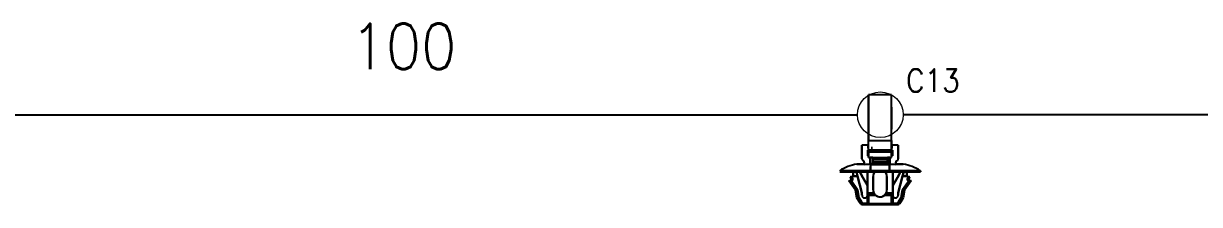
# Model space of a CAD drawing. Header units: inches. Extents: x 47316 to 59086, y 3141 to 11743.
# Drawn here: x 51569.7 to 51698.5, y 4851.2 to 4871 of the extents above; entities that cross this region are included whole.
import ezdxf

# ---------------------------------------------------------------- set-up
doc = ezdxf.new("R2010")
doc.units = ezdxf.units.IN
doc.header["$MEASUREMENT"] = 0
doc.layers.add('_BLACK_HOLE', color=7, linetype='Continuous')
doc.styles.get("Standard").update_dxf_attribs({"font": ''})
doc.styles.get('Standard').set_extended_font_data('SimSun')
doc.linetypes.add('_VH_OTCON', pattern='A,0.0001,[7,VeSys.shx,S=0.1,R=0,X=0,Y=0],-0.4,[7,VeSys.shx,S=0.1,R=0,X=0,Y=0],-0.4,["X",Standard,S=1,R=0,X=-0.5,Y=-0.5],-0.0001,[7,VeSys.shx,S=0.1,R=0,X=0,Y=0],-0.4', length=1.2002)
doc.linetypes.add('_VH_UNTAPED', pattern='A,0.0001,[17,VeSys.shx,S=0.1,R=0,X=0,Y=0],-0.4', length=0.4001)

msp = doc.modelspace()

# ---------------------------------------------------------------- linework, layer by layer
at = {"layer": '_BLACK_HOLE', "ltscale": 0.378897}
msp.add_line((51662.23, 4863.22), (51662.23, 4858.22), dxfattribs=at)
at = {"layer": '_BLACK_HOLE', "ltscale": 0.15}
for p, q in [((51664.75, 4863.22), (51662.23, 4863.22)), ((51662.23, 4858.22), (51664.75, 4858.22)), ((51662.23, 4858.22), (51664.75, 4858.22)), ((51664.75, 4856.96), (51662.23, 4856.96)), ((51662.23, 4856.96), (51664.75, 4856.96)), ((51662.23, 4856.33), (51664.75, 4856.33)), ((51662.23, 4856.33), (51664.75, 4856.33)), ((51664.75, 4851.26), (51662.23, 4851.26)), ((51662.23, 4851.26), (51664.75, 4851.26))]:
    msp.add_line(p, q, dxfattribs=at)
at = {"layer": '_BLACK_HOLE', "ltscale": 0.215019}
msp.add_line((51662.23, 4859.78), (51662.23, 4863.22), dxfattribs=at)
at = {"layer": '_BLACK_HOLE', "ltscale": 0.315749}
msp.add_line((51662.23, 4863.22), (51662.23, 4858.65), dxfattribs=at)
at = {"layer": '_BLACK_HOLE', "ltscale": 0.378905}
msp.add_line((51662.23, 4858.22), (51662.23, 4863.22), dxfattribs=at)
at = {"layer": '_BLACK_HOLE', "ltscale": 0.315758}
msp.add_line((51662.23, 4863.22), (51662.23, 4858.65), dxfattribs=at)
at = {"layer": '_BLACK_HOLE', "ltscale": 0.179182}
msp.add_line((51662.23, 4859.95), (51662.23, 4862.97), dxfattribs=at)
at = {"layer": '_BLACK_HOLE', "ltscale": 0.378893}
msp.add_line((51664.75, 4858.22), (51664.75, 4863.22), dxfattribs=at)
at = {"layer": '_BLACK_HOLE', "ltscale": 0.0272}
msp.add_line((51664.75, 4863.11), (51664.75, 4863.22), dxfattribs=at)
at = {"layer": '_BLACK_HOLE', "ltscale": 0.37888}
msp.add_line((51664.75, 4858.22), (51664.75, 4863.22), dxfattribs=at)
at = {"layer": '_BLACK_HOLE', "ltscale": 0.027199}
msp.add_line((51664.75, 4863.22), (51664.75, 4863.11), dxfattribs=at)
at = {"layer": '_BLACK_HOLE', "ltscale": 0.142593}
msp.add_line((51664.75, 4859.46), (51664.75, 4861.86), dxfattribs=at)
at = {"layer": '_BLACK_HOLE', "ltscale": 0.142589}
msp.add_line((51664.75, 4861.86), (51664.75, 4859.46), dxfattribs=at)
at = {"layer": '_BLACK_HOLE', "linetype": '_VH_OTCON', "lineweight": -3, "ltscale": 5}
msp.add_line((51560.3, 4861.03), (51661.02, 4861.03), dxfattribs=at)
at = {"layer": '_BLACK_HOLE', "linetype": '_VH_UNTAPED', "lineweight": -3, "ltscale": 5}
msp.add_line((51788.37, 4861.03), (51666.02, 4861.03), dxfattribs=at)
at = {"layer": '_BLACK_HOLE', "ltscale": 0.026669}
for p, q in [((51662.23, 4859.95), (51662.23, 4859.51)), ((51662.23, 4859.51), (51662.23, 4859.95)), ((51662.23, 4859.78), (51662.23, 4859.33))]:
    msp.add_line(p, q, dxfattribs=at)
at = {"layer": '_BLACK_HOLE', "ltscale": 0.108633}
msp.add_line((51662.23, 4857.68), (51662.23, 4859.51), dxfattribs=at)
at = {"layer": '_BLACK_HOLE', "ltscale": 0.076392}
msp.add_line((51662.23, 4858.22), (51662.23, 4859.51), dxfattribs=at)
at = {"layer": '_BLACK_HOLE', "ltscale": 0.098454}
msp.add_line((51662.23, 4857.68), (51662.23, 4859.33), dxfattribs=at)
at = {"layer": '_BLACK_HOLE', "ltscale": 0.025}
for p, q in [((51661.51, 4857.25), (51661.51, 4857.68)), ((51663.07, 4857.13), (51662.65, 4857.13)), ((51663.07, 4857.13), (51662.65, 4857.13)), ((51663.07, 4857.13), (51662.65, 4857.13)), ((51664.33, 4857.13), (51663.91, 4857.13)), ((51664.33, 4857.13), (51663.91, 4857.13))]:
    msp.add_line(p, q, dxfattribs=at)
at = {"layer": '_BLACK_HOLE', "ltscale": 0.039999}
for p, q in [((51662.18, 4857.68), (51661.51, 4857.68)), ((51662.18, 4857.68), (51661.51, 4857.68)), ((51665.47, 4857.68), (51664.79, 4857.68)), ((51665.47, 4857.68), (51664.79, 4857.68))]:
    msp.add_line(p, q, dxfattribs=at)
at = {"layer": '_BLACK_HOLE', "ltscale": 0.022501}
for p, q in [((51661.51, 4857.68), (51661.51, 4857.3)), ((51661.51, 4857.68), (51661.51, 4857.3)), ((51665.47, 4857.68), (51665.47, 4857.3)), ((51665.47, 4857.3), (51665.47, 4857.68))]:
    msp.add_line(p, q, dxfattribs=at)
at = {"layer": '_BLACK_HOLE', "ltscale": 0.0175}
for p, q in [((51662.18, 4857.68), (51662.18, 4857.38)), ((51662.18, 4857.68), (51662.18, 4857.38)), ((51662.18, 4857.38), (51662.18, 4857.68)), ((51664.79, 4857.68), (51664.79, 4857.38)), ((51664.79, 4857.38), (51664.79, 4857.68))]:
    msp.add_line(p, q, dxfattribs=at)
at = {"layer": '_BLACK_HOLE', "ltscale": 0.002499}
for p, q in [((51662.23, 4857.68), (51662.18, 4857.68)), ((51664.79, 4857.68), (51664.75, 4857.68)), ((51662.14, 4857.13), (51662.18, 4857.13)), ((51662.14, 4857.13), (51662.18, 4857.13)), ((51662.18, 4857.38), (51662.23, 4857.38)), ((51662.23, 4857.38), (51662.18, 4857.38)), ((51662.18, 4856.58), (51662.23, 4856.58)), ((51662.23, 4856.58), (51662.18, 4856.58)), ((51662.18, 4856.58), (51662.23, 4856.58)), ((51664.75, 4857.38), (51664.79, 4857.38)), ((51664.79, 4857.38), (51664.75, 4857.38)), ((51664.75, 4856.58), (51664.79, 4856.58)), ((51664.79, 4856.58), (51664.75, 4856.58)), ((51664.75, 4856.58), (51664.79, 4856.58)), ((51664.84, 4857.13), (51664.79, 4857.13)), ((51664.79, 4857.13), (51664.84, 4857.13)), ((51664.79, 4857.13), (51664.84, 4857.13))]:
    msp.add_line(p, q, dxfattribs=at)
at = {"layer": '_BLACK_HOLE', "ltscale": 2.6e-05}
for p, q in [((51662.18, 4857.68), (51662.18, 4857.68)), ((51664.79, 4857.68), (51664.79, 4857.68))]:
    msp.add_line(p, q, dxfattribs=at)
at = {"layer": '_BLACK_HOLE', "ltscale": 0.057913}
msp.add_line((51662.23, 4857.68), (51662.23, 4858.65), dxfattribs=at)
at = {"layer": '_BLACK_HOLE', "ltscale": 0.0644}
for p, q in [((51662.23, 4857.13), (51662.23, 4858.22)), ((51662.23, 4857.13), (51662.23, 4858.22)), ((51664.75, 4858.22), (51664.75, 4857.13)), ((51664.75, 4857.13), (51664.75, 4858.22))]:
    msp.add_line(p, q, dxfattribs=at)
at = {"layer": '_BLACK_HOLE', "ltscale": 0.064999}
for p, q in [((51661.51, 4857.3), (51661.51, 4856.2)), ((51661.51, 4857.3), (51661.51, 4856.2)), ((51665.47, 4857.3), (51665.47, 4856.2)), ((51665.47, 4856.2), (51665.47, 4857.3))]:
    msp.add_line(p, q, dxfattribs=at)
at = {"layer": '_BLACK_HOLE', "ltscale": 0.0625}
msp.add_line((51661.51, 4856.2), (51661.51, 4857.25), dxfattribs=at)
at = {"layer": '_BLACK_HOLE', "ltscale": 0.000629}
msp.add_line((51662.15, 4857.13), (51662.14, 4857.13), dxfattribs=at)
at = {"layer": '_BLACK_HOLE', "ltscale": 0.035001}
for p, q in [((51662.14, 4857.13), (51662.14, 4856.54)), ((51662.14, 4856.54), (51662.14, 4857.13)), ((51664.84, 4856.54), (51664.84, 4857.13)), ((51664.84, 4856.54), (51664.84, 4857.13)), ((51664.84, 4857.13), (51664.84, 4856.54)), ((51662.44, 4854.77), (51662.44, 4855.36)), ((51662.44, 4854.77), (51662.44, 4855.36))]:
    msp.add_line(p, q, dxfattribs=at)
at = {"layer": '_BLACK_HOLE', "ltscale": 0.004999}
for p, q in [((51662.14, 4856.54), (51662.23, 4856.54)), ((51662.23, 4856.54), (51662.14, 4856.54)), ((51664.75, 4856.54), (51664.84, 4856.54)), ((51664.84, 4856.54), (51664.75, 4856.54))]:
    msp.add_line(p, q, dxfattribs=at)
at = {"layer": '_BLACK_HOLE', "ltscale": 0.154999}
for p, q in [((51662.18, 4857.13), (51664.79, 4857.13)), ((51664.79, 4857.13), (51662.18, 4857.13))]:
    msp.add_line(p, q, dxfattribs=at)
at = {"layer": '_BLACK_HOLE', "ltscale": 0.032501}
for p, q in [((51662.18, 4857.13), (51662.18, 4856.58)), ((51662.18, 4857.13), (51662.18, 4856.58)), ((51664.79, 4857.13), (51664.79, 4856.58)), ((51664.79, 4856.58), (51664.79, 4857.13))]:
    msp.add_line(p, q, dxfattribs=at)
at = {"layer": '_BLACK_HOLE', "ltscale": 0.021939}
msp.add_line((51662.18, 4857.13), (51662.18, 4856.76), dxfattribs=at)
at = {"layer": '_BLACK_HOLE', "ltscale": 0.010562}
msp.add_line((51662.18, 4856.58), (51662.18, 4856.76), dxfattribs=at)
at = {"layer": '_BLACK_HOLE', "ltscale": 0.0375}
for p, q in [((51662.23, 4856.96), (51662.23, 4856.33)), ((51662.23, 4856.33), (51662.23, 4856.96)), ((51664.75, 4856.33), (51664.75, 4856.96)), ((51664.75, 4856.33), (51664.75, 4856.96))]:
    msp.add_line(p, q, dxfattribs=at)
at = {"layer": '_BLACK_HOLE', "ltscale": 0.002502}
msp.add_line((51662.23, 4856.54), (51662.23, 4856.58), dxfattribs=at)
at = {"layer": '_BLACK_HOLE', "ltscale": 0.040002}
for p, q in [((51662.4, 4856.33), (51662.4, 4855.65)), ((51662.4, 4855.65), (51662.4, 4856.33)), ((51664.58, 4855.65), (51664.58, 4856.33)), ((51664.58, 4855.65), (51664.58, 4856.33)), ((51664.58, 4856.33), (51664.58, 4855.65))]:
    msp.add_line(p, q, dxfattribs=at)
at = {"layer": '_BLACK_HOLE', "ltscale": 0.017502}
for p, q in [((51662.69, 4856.33), (51662.4, 4856.33)), ((51664.58, 4856.33), (51664.29, 4856.33))]:
    msp.add_line(p, q, dxfattribs=at)
at = {"layer": '_BLACK_HOLE', "ltscale": 0.0075}
for p, q in [((51662.65, 4857.42), (51662.52, 4857.42)), ((51662.52, 4857.42), (51662.65, 4857.42)), ((51662.65, 4857.13), (51662.65, 4857.25)), ((51662.65, 4857.25), (51662.65, 4857.13)), ((51663.07, 4857.25), (51663.07, 4857.13)), ((51663.07, 4857.13), (51663.07, 4857.25)), ((51663.91, 4857.13), (51663.91, 4857.25)), ((51663.91, 4857.25), (51663.91, 4857.13)), ((51664.33, 4857.25), (51664.33, 4857.13)), ((51664.33, 4857.13), (51664.33, 4857.25)), ((51662.44, 4854.9), (51662.44, 4854.77)), ((51662.44, 4854.77), (51662.44, 4854.9)), ((51664.54, 4854.77), (51664.54, 4854.9)), ((51664.54, 4854.9), (51664.54, 4854.77)), ((51667.91, 4854.9), (51667.91, 4854.77)), ((51667.91, 4854.77), (51667.91, 4854.9)), ((51661.75, 4851.32), (51661.75, 4851.19)), ((51661.75, 4851.32), (51661.75, 4851.19)), ((51662.1, 4851.19), (51662.1, 4851.32)), ((51665.23, 4851.19), (51665.23, 4851.32)), ((51665.23, 4851.19), (51665.23, 4851.32))]:
    msp.add_line(p, q, dxfattribs=at)
at = {"layer": '_BLACK_HOLE', "ltscale": 0.00087}
for p, q in [((51662.69, 4856.31), (51662.69, 4856.33)), ((51662.69, 4856.33), (51662.69, 4856.31)), ((51664.29, 4856.31), (51664.29, 4856.33)), ((51664.29, 4856.33), (51664.29, 4856.31))]:
    msp.add_line(p, q, dxfattribs=at)
at = {"layer": '_BLACK_HOLE', "ltscale": 0.023952}
msp.add_line((51662.69, 4855.93), (51662.69, 4856.33), dxfattribs=at)
at = {"layer": '_BLACK_HOLE', "ltscale": 0.000322}
msp.add_line((51663.07, 4857.13), (51663.07, 4857.13), dxfattribs=at)
at = {"layer": '_BLACK_HOLE', "ltscale": 0.023056}
msp.add_line((51664.3, 4857.13), (51663.91, 4857.13), dxfattribs=at)
at = {"layer": '_BLACK_HOLE', "ltscale": 0.000368}
msp.add_line((51664.33, 4857.13), (51664.33, 4857.13), dxfattribs=at)
at = {"layer": '_BLACK_HOLE', "ltscale": 0.047501}
for p, q in [((51660.96, 4855.61), (51661.76, 4855.61)), ((51661.76, 4855.61), (51660.96, 4855.61)), ((51665.22, 4855.61), (51666.02, 4855.61)), ((51666.02, 4855.61), (51665.22, 4855.61))]:
    msp.add_line(p, q, dxfattribs=at)
at = {"layer": '_BLACK_HOLE', "ltscale": 0.013786}
msp.add_line((51661.76, 4855.61), (51661.76, 4855.84), dxfattribs=at)
at = {"layer": '_BLACK_HOLE', "ltscale": 0.017471}
for p, q in [((51661.76, 4855.55), (51661.76, 4855.84)), ((51665.22, 4855.55), (51665.22, 4855.84))]:
    msp.add_line(p, q, dxfattribs=at)
at = {"layer": '_BLACK_HOLE', "ltscale": 0.017476}
for p, q in [((51661.76, 4855.84), (51661.76, 4855.55)), ((51665.22, 4855.84), (51665.22, 4855.55))]:
    msp.add_line(p, q, dxfattribs=at)
at = {"layer": '_BLACK_HOLE', "ltscale": 0.00369}
for p, q in [((51661.76, 4855.55), (51661.76, 4855.61)), ((51665.22, 4855.61), (51665.22, 4855.55))]:
    msp.add_line(p, q, dxfattribs=at)
at = {"layer": '_BLACK_HOLE', "ltscale": 0.129999}
for p, q in [((51662.4, 4855.65), (51664.58, 4855.65)), ((51664.58, 4855.65), (51662.4, 4855.65))]:
    msp.add_line(p, q, dxfattribs=at)
at = {"layer": '_BLACK_HOLE', "ltscale": 0.040567}
for p, q in [((51662.44, 4855.58), (51662.44, 4854.9)), ((51664.54, 4855.58), (51664.54, 4854.9))]:
    msp.add_line(p, q, dxfattribs=at)
at = {"layer": '_BLACK_HOLE', "ltscale": 0.125}
for p, q in [((51664.54, 4855.58), (51662.44, 4855.58)), ((51662.44, 4855.58), (51664.54, 4855.58)), ((51664.54, 4854.9), (51662.44, 4854.9)), ((51662.44, 4854.9), (51664.54, 4854.9)), ((51664.54, 4854.77), (51662.44, 4854.77)), ((51662.44, 4854.77), (51664.54, 4854.77))]:
    msp.add_line(p, q, dxfattribs=at)
at = {"layer": '_BLACK_HOLE', "ltscale": 0.040569}
for p, q in [((51662.44, 4855.58), (51662.44, 4854.9)), ((51664.54, 4854.9), (51664.54, 4855.58))]:
    msp.add_line(p, q, dxfattribs=at)
at = {"layer": '_BLACK_HOLE', "ltscale": 0.007443}
for p, q in [((51662.69, 4856.19), (51662.69, 4856.31)), ((51662.69, 4856.31), (51662.69, 4856.19)), ((51664.29, 4856.19), (51664.29, 4856.31)), ((51664.29, 4856.31), (51664.29, 4856.19))]:
    msp.add_line(p, q, dxfattribs=at)
at = {"layer": '_BLACK_HOLE', "ltscale": 0.095001}
for p, q in [((51662.69, 4856.31), (51664.29, 4856.31)), ((51664.29, 4856.31), (51662.69, 4856.31)), ((51662.69, 4856.19), (51664.29, 4856.19)), ((51664.29, 4856.19), (51662.69, 4856.19)), ((51664.29, 4855.89), (51662.69, 4855.89)), ((51662.69, 4855.89), (51664.29, 4855.89)), ((51664.29, 4855.68), (51662.69, 4855.68))]:
    msp.add_line(p, q, dxfattribs=at)
at = {"layer": '_BLACK_HOLE', "ltscale": 0.017839}
for p, q in [((51662.69, 4855.89), (51662.69, 4856.19)), ((51662.69, 4856.19), (51662.69, 4855.89)), ((51664.29, 4855.89), (51664.29, 4856.19)), ((51664.29, 4856.19), (51664.29, 4855.89))]:
    msp.add_line(p, q, dxfattribs=at)
at = {"layer": '_BLACK_HOLE', "ltscale": 0.014789}
msp.add_line((51662.69, 4855.9), (51662.69, 4855.65), dxfattribs=at)
at = {"layer": '_BLACK_HOLE', "ltscale": 0.013841}
for p, q in [((51662.69, 4855.66), (51662.69, 4855.89)), ((51664.29, 4855.89), (51664.29, 4855.66))]:
    msp.add_line(p, q, dxfattribs=at)
at = {"layer": '_BLACK_HOLE', "ltscale": 0.012407}
for p, q in [((51662.69, 4855.68), (51662.69, 4855.89)), ((51664.29, 4855.68), (51664.29, 4855.89))]:
    msp.add_line(p, q, dxfattribs=at)
at = {"layer": '_BLACK_HOLE', "ltscale": 0.001447}
msp.add_line((51664.29, 4855.68), (51664.29, 4855.65), dxfattribs=at)
at = {"layer": '_BLACK_HOLE', "ltscale": 0.02751}
msp.add_line((51664.54, 4854.9), (51664.54, 4855.36), dxfattribs=at)
msp.add_line((51664.54, 4854.9), (51664.54, 4855.36), dxfattribs=at)
at = {"layer": '_BLACK_HOLE', "ltscale": 0.2}
for p, q in [((51662.44, 4854.9), (51659.07, 4854.9)), ((51662.44, 4854.9), (51659.07, 4854.9)), ((51662.44, 4854.77), (51659.07, 4854.77)), ((51659.07, 4854.77), (51662.44, 4854.77)), ((51667.91, 4854.9), (51664.54, 4854.9)), ((51664.54, 4854.9), (51667.91, 4854.9)), ((51664.54, 4854.77), (51667.91, 4854.77)), ((51664.54, 4854.77), (51667.91, 4854.77))]:
    msp.add_line(p, q, dxfattribs=at)
at = {"layer": '_BLACK_HOLE', "ltscale": 0.087396}
for p, q in [((51659.07, 4854.77), (51660.54, 4854.77)), ((51667.91, 4854.77), (51666.44, 4854.77)), ((51667.91, 4854.77), (51666.44, 4854.77))]:
    msp.add_line(p, q, dxfattribs=at)
at = {"layer": '_BLACK_HOLE', "ltscale": 0.0875}
for p, q in [((51660.54, 4854.77), (51659.07, 4854.77)), ((51662.73, 4852.79), (51662.73, 4854.27)), ((51662.73, 4854.27), (51662.73, 4852.79)), ((51664.25, 4854.27), (51664.25, 4852.79)), ((51664.25, 4852.79), (51664.25, 4854.27)), ((51664.25, 4852.79), (51664.25, 4854.27))]:
    msp.add_line(p, q, dxfattribs=at)
at = {"layer": '_BLACK_HOLE', "ltscale": 0.019}
msp.add_line((51660.08, 4853.78), (51660.37, 4853.91), dxfattribs=at)
at = {"layer": '_BLACK_HOLE', "ltscale": 0.000903}
msp.add_line((51660.08, 4853.78), (51660.1, 4853.78), dxfattribs=at)
at = {"layer": '_BLACK_HOLE', "ltscale": 4.3e-05}
msp.add_line((51660.08, 4853.78), (51660.08, 4853.78), dxfattribs=at)
at = {"layer": '_BLACK_HOLE', "ltscale": 0.075271}
for p, q in [((51660.82, 4852.75), (51660.08, 4853.78)), ((51660.18, 4853.78), (51660.92, 4852.75)), ((51660.92, 4852.75), (51660.18, 4853.78)), ((51666.06, 4852.75), (51666.8, 4853.78)), ((51666.9, 4853.78), (51666.16, 4852.75))]:
    msp.add_line(p, q, dxfattribs=at)
at = {"layer": '_BLACK_HOLE', "ltscale": 4.9e-05}
msp.add_line((51660.08, 4853.78), (51660.08, 4853.78), dxfattribs=at)
at = {"layer": '_BLACK_HOLE', "ltscale": 0.000916}
msp.add_line((51660.08, 4853.78), (51660.1, 4853.78), dxfattribs=at)
at = {"layer": '_BLACK_HOLE', "ltscale": 0.005222}
msp.add_line((51660.1, 4853.78), (51660.18, 4853.78), dxfattribs=at)
at = {"layer": '_BLACK_HOLE', "ltscale": 0.005249}
msp.add_line((51660.1, 4853.78), (51660.18, 4853.78), dxfattribs=at)
at = {"layer": '_BLACK_HOLE', "ltscale": 0.018183}
msp.add_line((51660.25, 4854.22), (51660.54, 4854.31), dxfattribs=at)
at = {"layer": '_BLACK_HOLE', "ltscale": 0.008429}
for p, q in [((51660.39, 4854.22), (51660.25, 4854.22)), ((51666.46, 4853.91), (51666.61, 4853.91))]:
    msp.add_line(p, q, dxfattribs=at)
at = {"layer": '_BLACK_HOLE', "ltscale": 0.020195}
for p, q in [((51660.37, 4853.91), (51660.25, 4854.22)), ((51660.39, 4854.22), (51660.52, 4853.91)), ((51660.52, 4853.91), (51660.39, 4854.22)), ((51666.59, 4854.22), (51666.46, 4853.91)), ((51666.46, 4853.91), (51666.59, 4854.22)), ((51666.73, 4854.22), (51666.61, 4853.91))]:
    msp.add_line(p, q, dxfattribs=at)
at = {"layer": '_BLACK_HOLE', "ltscale": 0.008438}
msp.add_line((51660.25, 4854.22), (51660.39, 4854.22), dxfattribs=at)
at = {"layer": '_BLACK_HOLE', "ltscale": 0.002185}
msp.add_line((51660.32, 4854.22), (51660.28, 4854.22), dxfattribs=at)
at = {"layer": '_BLACK_HOLE', "ltscale": 0.013619}
for p, q in [((51660.52, 4853.91), (51660.31, 4853.82)), ((51660.31, 4853.82), (51660.52, 4853.91)), ((51666.46, 4853.91), (51666.67, 4853.82)), ((51666.67, 4853.82), (51666.46, 4853.91))]:
    msp.add_line(p, q, dxfattribs=at)
at = {"layer": '_BLACK_HOLE', "ltscale": 0.074459}
for p, q in [((51660.31, 4853.82), (51661.03, 4852.8)), ((51661.03, 4852.8), (51660.31, 4853.82)), ((51666.67, 4853.82), (51665.95, 4852.8)), ((51665.95, 4852.8), (51666.67, 4853.82))]:
    msp.add_line(p, q, dxfattribs=at)
at = {"layer": '_BLACK_HOLE', "ltscale": 0.0009}
msp.add_line((51660.39, 4853.91), (51660.37, 4853.91), dxfattribs=at)
at = {"layer": '_BLACK_HOLE', "ltscale": 0.000912}
for p, q in [((51660.37, 4853.91), (51660.39, 4853.91)), ((51666.72, 4854.22), (51666.73, 4854.22))]:
    msp.add_line(p, q, dxfattribs=at)
at = {"layer": '_BLACK_HOLE', "ltscale": 0.002856}
msp.add_line((51660.38, 4853.91), (51660.43, 4853.91), dxfattribs=at)
at = {"layer": '_BLACK_HOLE', "ltscale": 0.002869}
msp.add_line((51660.43, 4853.91), (51660.38, 4853.91), dxfattribs=at)
at = {"layer": '_BLACK_HOLE', "ltscale": 0.018199}
for p, q in [((51660.69, 4854.31), (51660.39, 4854.22)), ((51660.39, 4854.22), (51660.69, 4854.31)), ((51666.29, 4854.31), (51666.59, 4854.22)), ((51666.59, 4854.22), (51666.29, 4854.31))]:
    msp.add_line(p, q, dxfattribs=at)
at = {"layer": '_BLACK_HOLE', "ltscale": 0.002832}
msp.add_line((51660.44, 4853.91), (51660.39, 4853.91), dxfattribs=at)
at = {"layer": '_BLACK_HOLE', "ltscale": 0.00282}
for p, q in [((51660.39, 4853.91), (51660.44, 4853.91)), ((51666.67, 4854.22), (51666.72, 4854.22))]:
    msp.add_line(p, q, dxfattribs=at)
at = {"layer": '_BLACK_HOLE', "ltscale": 0.004715}
msp.add_line((51660.52, 4853.91), (51660.44, 4853.91), dxfattribs=at)
at = {"layer": '_BLACK_HOLE', "ltscale": 0.004687}
msp.add_line((51660.44, 4853.91), (51660.52, 4853.91), dxfattribs=at)
at = {"layer": '_BLACK_HOLE', "ltscale": 0.027499}
for p, q in [((51660.54, 4854.31), (51660.54, 4854.77)), ((51660.54, 4854.77), (51660.54, 4854.31)), ((51666.44, 4854.31), (51666.44, 4854.77)), ((51666.44, 4854.77), (51666.44, 4854.31))]:
    msp.add_line(p, q, dxfattribs=at)
at = {"layer": '_BLACK_HOLE', "ltscale": 0.000342}
for p, q in [((51660.55, 4854.31), (51660.54, 4854.31)), ((51666.44, 4854.31), (51666.43, 4854.31))]:
    msp.add_line(p, q, dxfattribs=at)
at = {"layer": '_BLACK_HOLE', "ltscale": 0.006641}
msp.add_line((51660.54, 4854.31), (51660.65, 4854.31), dxfattribs=at)
at = {"layer": '_BLACK_HOLE', "ltscale": 0.002142}
msp.add_line((51660.58, 4854.31), (51660.54, 4854.31), dxfattribs=at)
at = {"layer": '_BLACK_HOLE', "ltscale": 0.00033}
for p, q in [((51660.54, 4854.31), (51660.55, 4854.31)), ((51666.43, 4854.31), (51666.44, 4854.31)), ((51666.61, 4853.91), (51666.6, 4853.91))]:
    msp.add_line(p, q, dxfattribs=at)
at = {"layer": '_BLACK_HOLE', "ltscale": 0.002136}
msp.add_line((51660.54, 4854.31), (51660.58, 4854.31), dxfattribs=at)
at = {"layer": '_BLACK_HOLE', "ltscale": 0.001825}
msp.add_line((51660.55, 4854.31), (51660.58, 4854.31), dxfattribs=at)
at = {"layer": '_BLACK_HOLE', "ltscale": 0.003674}
for p, q in [((51660.61, 4854.31), (51660.55, 4854.31)), ((51666.43, 4854.31), (51666.37, 4854.31))]:
    msp.add_line(p, q, dxfattribs=at)
at = {"layer": '_BLACK_HOLE', "ltscale": 0.006299}
msp.add_line((51660.69, 4854.31), (51660.58, 4854.31), dxfattribs=at)
at = {"layer": '_BLACK_HOLE', "ltscale": 0.006305}
msp.add_line((51660.58, 4854.31), (51660.69, 4854.31), dxfattribs=at)
at = {"layer": '_BLACK_HOLE', "ltscale": 0.00329}
msp.add_line((51660.67, 4854.31), (51660.61, 4854.31), dxfattribs=at)
at = {"layer": '_BLACK_HOLE', "ltscale": 0.019785}
for p, q in [((51661.02, 4854.31), (51660.69, 4854.31)), ((51660.69, 4854.31), (51661.02, 4854.31)), ((51665.96, 4854.31), (51666.29, 4854.31)), ((51666.29, 4854.31), (51665.96, 4854.31))]:
    msp.add_line(p, q, dxfattribs=at)
at = {"layer": '_BLACK_HOLE', "ltscale": 0.028456}
for p, q in [((51661.02, 4854.31), (51660.9, 4854.77)), ((51660.9, 4854.77), (51661.02, 4854.31)), ((51665.96, 4854.31), (51666.08, 4854.77)), ((51666.08, 4854.77), (51665.96, 4854.31))]:
    msp.add_line(p, q, dxfattribs=at)
at = {"layer": '_BLACK_HOLE', "ltscale": 0.020602}
for p, q in [((51660.9, 4854.77), (51661.24, 4854.77)), ((51666.08, 4854.77), (51665.74, 4854.77)), ((51666.08, 4854.77), (51665.74, 4854.77))]:
    msp.add_line(p, q, dxfattribs=at)
at = {"layer": '_BLACK_HOLE', "ltscale": 0.020749}
msp.add_line((51661.24, 4854.77), (51660.9, 4854.77), dxfattribs=at)
at = {"layer": '_BLACK_HOLE', "ltscale": 0.11383}
for p, q in [((51661.51, 4852.46), (51661.02, 4854.31)), ((51661.02, 4854.31), (51661.51, 4852.46)), ((51665.47, 4852.46), (51665.96, 4854.31)), ((51665.96, 4854.31), (51665.47, 4852.46))]:
    msp.add_line(p, q, dxfattribs=at)
at = {"layer": '_BLACK_HOLE', "ltscale": 0.015289}
msp.add_line((51661.37, 4854.55), (51661.24, 4854.77), dxfattribs=at)
at = {"layer": '_BLACK_HOLE', "ltscale": 0.015242}
for p, q in [((51661.24, 4854.77), (51661.37, 4854.55)), ((51665.61, 4854.55), (51665.74, 4854.77))]:
    msp.add_line(p, q, dxfattribs=at)
at = {"layer": '_BLACK_HOLE', "ltscale": 0.02697}
msp.add_line((51661.59, 4854.15), (51661.37, 4854.55), dxfattribs=at)
at = {"layer": '_BLACK_HOLE', "ltscale": 0.026985}
for p, q in [((51661.37, 4854.55), (51661.59, 4854.15)), ((51665.39, 4854.15), (51665.61, 4854.55))]:
    msp.add_line(p, q, dxfattribs=at)
at = {"layer": '_BLACK_HOLE', "ltscale": 0.065039}
msp.add_line((51662.1, 4853.26), (51661.56, 4854.21), dxfattribs=at)
at = {"layer": '_BLACK_HOLE', "ltscale": 0.06116}
msp.add_line((51662.1, 4853.26), (51661.59, 4854.15), dxfattribs=at)
at = {"layer": '_BLACK_HOLE', "ltscale": 0.061156}
for p, q in [((51661.59, 4854.15), (51662.1, 4853.26)), ((51664.88, 4853.26), (51665.39, 4854.15))]:
    msp.add_line(p, q, dxfattribs=at)
at = {"layer": '_BLACK_HOLE', "ltscale": 0.089999}
for p, q in [((51662.1, 4854.77), (51662.1, 4853.26)), ((51662.1, 4853.26), (51662.1, 4854.77)), ((51664.88, 4853.26), (51664.88, 4854.77)), ((51664.88, 4854.77), (51664.88, 4853.26))]:
    msp.add_line(p, q, dxfattribs=at)
at = {"layer": '_BLACK_HOLE', "ltscale": 0.040697}
msp.add_line((51662.1, 4853.41), (51662.1, 4854.1), dxfattribs=at)
at = {"layer": '_BLACK_HOLE', "ltscale": 0.040701}
msp.add_line((51662.1, 4854.1), (51662.1, 4853.41), dxfattribs=at)
at = {"layer": '_BLACK_HOLE', "ltscale": 0.064963}
msp.add_line((51665.42, 4854.21), (51664.88, 4853.26), dxfattribs=at)
at = {"layer": '_BLACK_HOLE', "ltscale": 0.061161}
msp.add_line((51665.39, 4854.15), (51664.88, 4853.26), dxfattribs=at)
at = {"layer": '_BLACK_HOLE', "ltscale": 0.02701}
msp.add_line((51665.61, 4854.55), (51665.39, 4854.15), dxfattribs=at)
at = {"layer": '_BLACK_HOLE', "ltscale": 0.015215}
msp.add_line((51665.74, 4854.77), (51665.61, 4854.55), dxfattribs=at)
at = {"layer": '_BLACK_HOLE', "ltscale": 0.075264}
msp.add_line((51666.06, 4852.75), (51666.8, 4853.78), dxfattribs=at)
at = {"layer": '_BLACK_HOLE', "ltscale": 0.008441}
for p, q in [((51666.44, 4854.31), (51666.29, 4854.31)), ((51666.29, 4854.31), (51666.44, 4854.31)), ((51666.61, 4853.91), (51666.46, 4853.91))]:
    msp.add_line(p, q, dxfattribs=at)
at = {"layer": '_BLACK_HOLE', "ltscale": 0.008432}
msp.add_line((51666.29, 4854.31), (51666.44, 4854.31), dxfattribs=at)
at = {"layer": '_BLACK_HOLE', "ltscale": 0.00434}
msp.add_line((51666.37, 4854.31), (51666.3, 4854.31), dxfattribs=at)
at = {"layer": '_BLACK_HOLE', "ltscale": 0.002209}
msp.add_line((51666.39, 4854.31), (51666.43, 4854.31), dxfattribs=at)
at = {"layer": '_BLACK_HOLE', "ltscale": 0.000286}
for p, q in [((51666.44, 4854.31), (51666.43, 4854.31)), ((51666.43, 4854.31), (51666.44, 4854.31))]:
    msp.add_line(p, q, dxfattribs=at)
at = {"layer": '_BLACK_HOLE', "ltscale": 0.018174}
msp.add_line((51666.44, 4854.31), (51666.73, 4854.22), dxfattribs=at)
at = {"layer": '_BLACK_HOLE', "ltscale": 0.004291}
msp.add_line((51666.54, 4853.91), (51666.46, 4853.91), dxfattribs=at)
at = {"layer": '_BLACK_HOLE', "ltscale": 0.003809}
msp.add_line((51666.6, 4853.91), (51666.54, 4853.91), dxfattribs=at)
at = {"layer": '_BLACK_HOLE', "ltscale": 0.001593}
msp.add_line((51666.57, 4853.91), (51666.6, 4853.91), dxfattribs=at)
at = {"layer": '_BLACK_HOLE', "ltscale": 0.004681}
for p, q in [((51666.67, 4854.22), (51666.59, 4854.22)), ((51666.59, 4854.22), (51666.67, 4854.22))]:
    msp.add_line(p, q, dxfattribs=at)
at = {"layer": '_BLACK_HOLE', "ltscale": 0.000327}
msp.add_line((51666.6, 4853.91), (51666.61, 4853.91), dxfattribs=at)
at = {"layer": '_BLACK_HOLE', "ltscale": 0.019025}
msp.add_line((51666.61, 4853.91), (51666.9, 4853.78), dxfattribs=at)
at = {"layer": '_BLACK_HOLE', "ltscale": 0.002823}
msp.add_line((51666.72, 4854.22), (51666.67, 4854.22), dxfattribs=at)
at = {"layer": '_BLACK_HOLE', "ltscale": 0.000925}
msp.add_line((51666.73, 4854.22), (51666.72, 4854.22), dxfattribs=at)
at = {"layer": '_BLACK_HOLE', "ltscale": 0.006177}
msp.add_line((51666.8, 4853.78), (51666.9, 4853.78), dxfattribs=at)
at = {"layer": '_BLACK_HOLE', "ltscale": 0.006165}
for p, q in [((51666.9, 4853.78), (51666.8, 4853.78)), ((51666.16, 4852.75), (51666.06, 4852.75)), ((51666.16, 4852.75), (51666.06, 4852.75))]:
    msp.add_line(p, q, dxfattribs=at)
at = {"layer": '_BLACK_HOLE', "ltscale": 0.006168}
for p, q in [((51660.92, 4852.75), (51660.82, 4852.75)), ((51660.82, 4852.75), (51660.92, 4852.75))]:
    msp.add_line(p, q, dxfattribs=at)
at = {"layer": '_BLACK_HOLE', "ltscale": 0.05076}
for p, q in [((51660.96, 4851.91), (51660.82, 4852.75)), ((51666.16, 4852.75), (51666.02, 4851.91))]:
    msp.add_line(p, q, dxfattribs=at)
at = {"layer": '_BLACK_HOLE', "ltscale": 0.002621}
for p, q in [((51660.92, 4852.75), (51660.96, 4852.77)), ((51660.96, 4852.77), (51660.92, 4852.75)), ((51666.02, 4852.77), (51666.06, 4852.75)), ((51666.06, 4852.75), (51666.02, 4852.77))]:
    msp.add_line(p, q, dxfattribs=at)
at = {"layer": '_BLACK_HOLE', "ltscale": 0.050773}
for p, q in [((51660.92, 4852.75), (51661.07, 4851.91)), ((51661.07, 4851.91), (51660.92, 4852.75)), ((51665.91, 4851.91), (51666.06, 4852.75))]:
    msp.add_line(p, q, dxfattribs=at)
at = {"layer": '_BLACK_HOLE', "ltscale": 0.000205}
for p, q in [((51660.96, 4852.77), (51660.97, 4852.77)), ((51660.97, 4852.77), (51660.96, 4852.77)), ((51666.01, 4852.77), (51666.02, 4852.77)), ((51666.02, 4852.77), (51666.01, 4852.77))]:
    msp.add_line(p, q, dxfattribs=at)
at = {"layer": '_BLACK_HOLE', "ltscale": 0.004321}
for p, q in [((51660.97, 4852.77), (51661.03, 4852.8)), ((51661.03, 4852.8), (51660.97, 4852.77)), ((51665.95, 4852.8), (51666.01, 4852.77)), ((51666.01, 4852.77), (51665.95, 4852.8))]:
    msp.add_line(p, q, dxfattribs=at)
at = {"layer": '_BLACK_HOLE', "ltscale": 0.051095}
for p, q in [((51661.03, 4852.8), (51661.18, 4851.95)), ((51661.18, 4851.95), (51661.03, 4852.8)), ((51665.95, 4852.8), (51665.8, 4851.95)), ((51665.8, 4851.95), (51665.95, 4852.8))]:
    msp.add_line(p, q, dxfattribs=at)
at = {"layer": '_BLACK_HOLE', "ltscale": 0.039936}
for p, q in [((51662.1, 4853.26), (51662.1, 4852.58)), ((51662.1, 4852.58), (51662.1, 4853.26)), ((51664.88, 4852.58), (51664.88, 4853.26)), ((51664.88, 4853.26), (51664.88, 4852.58))]:
    msp.add_line(p, q, dxfattribs=at)
at = {"layer": '_BLACK_HOLE', "ltscale": 0.048712}
msp.add_line((51662.1, 4852.43), (51662.1, 4853.26), dxfattribs=at)
at = {"layer": '_BLACK_HOLE', "ltscale": 0.082565}
for p, q in [((51662.1, 4851.19), (51662.1, 4852.58)), ((51662.1, 4852.58), (51662.1, 4851.19)), ((51664.88, 4852.58), (51664.88, 4851.19)), ((51664.88, 4851.19), (51664.88, 4852.58))]:
    msp.add_line(p, q, dxfattribs=at)
at = {"layer": '_BLACK_HOLE', "ltscale": 0.050769}
msp.add_line((51665.91, 4851.91), (51666.06, 4852.75), dxfattribs=at)
at = {"layer": '_BLACK_HOLE', "ltscale": 0.006223}
for p, q in [((51660.96, 4851.91), (51661.07, 4851.91)), ((51660.96, 4851.91), (51661.07, 4851.91)), ((51666.02, 4851.91), (51665.91, 4851.91))]:
    msp.add_line(p, q, dxfattribs=at)
at = {"layer": '_BLACK_HOLE', "ltscale": 0.034946}
for p, q in [((51661.26, 4851.4), (51660.96, 4851.91)), ((51666.02, 4851.91), (51665.72, 4851.4))]:
    msp.add_line(p, q, dxfattribs=at)
at = {"layer": '_BLACK_HOLE', "ltscale": 0.002806}
for p, q in [((51661.07, 4851.91), (51661.12, 4851.93)), ((51665.86, 4851.93), (51665.91, 4851.91))]:
    msp.add_line(p, q, dxfattribs=at)
at = {"layer": '_BLACK_HOLE', "ltscale": 0.00266}
for p, q in [((51661.11, 4851.92), (51661.07, 4851.91)), ((51665.91, 4851.91), (51665.87, 4851.92))]:
    msp.add_line(p, q, dxfattribs=at)
at = {"layer": '_BLACK_HOLE', "ltscale": 0.034163}
for p, q in [((51661.07, 4851.91), (51661.36, 4851.41)), ((51665.62, 4851.41), (51665.91, 4851.91))]:
    msp.add_line(p, q, dxfattribs=at)
at = {"layer": '_BLACK_HOLE', "ltscale": 0.034208}
for p, q in [((51661.36, 4851.41), (51661.07, 4851.91)), ((51665.62, 4851.41), (51665.91, 4851.91))]:
    msp.add_line(p, q, dxfattribs=at)
at = {"layer": '_BLACK_HOLE', "ltscale": 0.000128}
for p, q in [((51661.07, 4851.91), (51661.07, 4851.91)), ((51665.91, 4851.91), (51665.91, 4851.91)), ((51665.91, 4851.91), (51665.91, 4851.91))]:
    msp.add_line(p, q, dxfattribs=at)
at = {"layer": '_BLACK_HOLE', "ltscale": 0.004276}
for p, q in [((51661.12, 4851.93), (51661.18, 4851.95)), ((51661.18, 4851.95), (51661.12, 4851.92)), ((51665.86, 4851.92), (51665.8, 4851.95)), ((51665.8, 4851.95), (51665.86, 4851.93))]:
    msp.add_line(p, q, dxfattribs=at)
at = {"layer": '_BLACK_HOLE', "ltscale": 0.0329}
for p, q in [((51661.18, 4851.95), (51661.46, 4851.47)), ((51661.46, 4851.47), (51661.18, 4851.95)), ((51665.8, 4851.95), (51665.52, 4851.47)), ((51665.52, 4851.47), (51665.8, 4851.95))]:
    msp.add_line(p, q, dxfattribs=at)
at = {"layer": '_BLACK_HOLE', "ltscale": 0.005864}
msp.add_line((51661.26, 4851.4), (51661.36, 4851.41), dxfattribs=at)
at = {"layer": '_BLACK_HOLE', "ltscale": 0.005865}
for p, q in [((51661.26, 4851.4), (51661.36, 4851.41)), ((51665.62, 4851.41), (51665.72, 4851.4))]:
    msp.add_line(p, q, dxfattribs=at)
at = {"layer": '_BLACK_HOLE', "ltscale": 0.007092}
for p, q in [((51661.46, 4851.47), (51661.36, 4851.41)), ((51661.36, 4851.41), (51661.46, 4851.47)), ((51665.62, 4851.41), (51665.52, 4851.47)), ((51665.52, 4851.47), (51665.62, 4851.41))]:
    msp.add_line(p, q, dxfattribs=at)
at = {"layer": '_BLACK_HOLE'}
for p, q in [((51661.43, 4851.32), (51661.36, 4851.41)), ((51661.45, 4851.3), (51661.36, 4851.41)), ((51661.52, 4851.25), (51661.43, 4851.32)), ((51661.53, 4851.25), (51661.45, 4851.3)), ((51661.63, 4851.21), (51661.52, 4851.25)), ((51661.63, 4851.21), (51661.53, 4851.25)), ((51661.75, 4851.19), (51661.63, 4851.21)), ((51661.75, 4851.19), (51661.63, 4851.21)), ((51663.13, 4852.12), (51662.98, 4852.23)), ((51663.22, 4852.09), (51663.13, 4852.12)), ((51663.85, 4852.12), (51663.76, 4852.09)), ((51664, 4852.23), (51663.85, 4852.12)), ((51665.39, 4851.22), (51665.23, 4851.19)), ((51665.35, 4851.21), (51665.23, 4851.19)), ((51665.45, 4851.25), (51665.35, 4851.21)), ((51665.49, 4851.27), (51665.39, 4851.22)), ((51665.55, 4851.32), (51665.45, 4851.25)), ((51665.56, 4851.34), (51665.49, 4851.27)), ((51665.62, 4851.41), (51665.55, 4851.32)), ((51665.62, 4851.41), (51665.56, 4851.34))]:
    msp.add_line(p, q, dxfattribs=at)
at = {"layer": '_BLACK_HOLE', "ltscale": 0.014999}
for p, q in [((51661.51, 4852.2), (51661.51, 4852.46)), ((51661.51, 4852.46), (51661.51, 4852.2)), ((51665.47, 4852.2), (51665.47, 4852.46)), ((51665.47, 4852.2), (51665.47, 4852.46)), ((51665.47, 4852.46), (51665.47, 4852.2))]:
    msp.add_line(p, q, dxfattribs=at)
at = {"layer": '_BLACK_HOLE', "ltscale": 0.015717}
msp.add_line((51661.63, 4851.19), (51661.89, 4851.19), dxfattribs=at)
at = {"layer": '_BLACK_HOLE', "ltscale": 0.015729}
msp.add_line((51661.89, 4851.19), (51661.63, 4851.19), dxfattribs=at)
at = {"layer": '_BLACK_HOLE', "ltscale": 0.020941}
for p, q in [((51661.75, 4851.32), (51662.1, 4851.32)), ((51662.1, 4851.32), (51661.75, 4851.32)), ((51662.1, 4851.19), (51661.75, 4851.19)), ((51661.75, 4851.19), (51662.1, 4851.19)), ((51665.23, 4851.32), (51664.88, 4851.32)), ((51664.88, 4851.32), (51665.23, 4851.32)), ((51665.23, 4851.19), (51664.88, 4851.19)), ((51664.88, 4851.19), (51665.23, 4851.19))]:
    msp.add_line(p, q, dxfattribs=at)
at = {"layer": '_BLACK_HOLE', "ltscale": 0.012512}
for p, q in [((51662.1, 4851.19), (51661.89, 4851.19)), ((51665.09, 4851.19), (51664.88, 4851.19))]:
    msp.add_line(p, q, dxfattribs=at)
at = {"layer": '_BLACK_HOLE', "ltscale": 0.008279}
msp.add_line((51662.1, 4852.3), (51662.1, 4852.43), dxfattribs=at)
at = {"layer": '_BLACK_HOLE', "ltscale": 0.005516}
msp.add_line((51662.1, 4852.2), (51662.1, 4852.3), dxfattribs=at)
at = {"layer": '_BLACK_HOLE', "ltscale": 0.052501}
msp.add_line((51662.1, 4851.32), (51662.1, 4852.2), dxfattribs=at)
at = {"layer": '_BLACK_HOLE', "ltscale": 0.000995}
for p, q in [((51662.12, 4851.19), (51662.1, 4851.19)), ((51662.1, 4851.19), (51662.12, 4851.19)), ((51664.88, 4851.19), (51664.86, 4851.19)), ((51664.86, 4851.19), (51664.88, 4851.19))]:
    msp.add_line(p, q, dxfattribs=at)
at = {"layer": '_BLACK_HOLE', "ltscale": 0.041339}
for p, q in [((51662.12, 4852.44), (51662.82, 4852.44)), ((51662.82, 4852.44), (51662.12, 4852.44)), ((51664.16, 4852.44), (51664.86, 4852.44)), ((51664.86, 4852.44), (51664.16, 4852.44))]:
    msp.add_line(p, q, dxfattribs=at)
at = {"layer": '_BLACK_HOLE', "ltscale": 0.002634}
for p, q in [((51662.12, 4852.44), (51662.14, 4852.4)), ((51664.84, 4852.4), (51664.86, 4852.44))]:
    msp.add_line(p, q, dxfattribs=at)
at = {"layer": '_BLACK_HOLE', "ltscale": 0.002635}
for p, q in [((51662.14, 4852.4), (51662.12, 4852.44)), ((51664.86, 4852.44), (51664.84, 4852.4))]:
    msp.add_line(p, q, dxfattribs=at)
at = {"layer": '_BLACK_HOLE', "ltscale": 0.163013}
msp.add_line((51662.12, 4851.19), (51664.86, 4851.19), dxfattribs=at)
at = {"layer": '_BLACK_HOLE', "ltscale": 0.163214}
msp.add_line((51664.86, 4851.19), (51662.12, 4851.19), dxfattribs=at)
at = {"layer": '_BLACK_HOLE', "ltscale": 0.044711}
for p, q in [((51662.98, 4852.23), (51662.23, 4852.23)), ((51662.23, 4852.23), (51662.98, 4852.23)), ((51664.75, 4852.23), (51664, 4852.23)), ((51664, 4852.23), (51664.75, 4852.23))]:
    msp.add_line(p, q, dxfattribs=at)
at = {"layer": '_BLACK_HOLE', "ltscale": 0.057954}
for p, q in [((51662.23, 4852.23), (51662.23, 4851.26)), ((51662.23, 4851.26), (51662.23, 4852.23)), ((51664.75, 4851.26), (51664.75, 4852.23)), ((51664.75, 4852.23), (51664.75, 4851.26))]:
    msp.add_line(p, q, dxfattribs=at)
at = {"layer": '_BLACK_HOLE', "ltscale": 0.001863}
msp.add_line((51662.96, 4852.25), (51662.98, 4852.23), dxfattribs=at)
at = {"layer": '_BLACK_HOLE', "ltscale": 0.000505}
msp.add_line((51662.98, 4852.23), (51662.97, 4852.24), dxfattribs=at)
at = {"layer": '_BLACK_HOLE', "ltscale": 0.000598}
msp.add_line((51664, 4852.23), (51664.01, 4852.24), dxfattribs=at)
at = {"layer": '_BLACK_HOLE', "ltscale": 0.000399}
msp.add_line((51664.86, 4851.19), (51664.86, 4851.19), dxfattribs=at)
at = {"layer": '_BLACK_HOLE', "ltscale": 0.012915}
msp.add_line((51665.31, 4851.19), (51665.09, 4851.19), dxfattribs=at)
at = {"layer": '_BLACK_HOLE', "ltscale": 0.004422}
msp.add_line((51665.23, 4851.19), (51665.31, 4851.19), dxfattribs=at)
at = {"layer": '_BLACK_HOLE', "ltscale": 0.006183}
msp.add_line((51665.34, 4851.19), (51665.23, 4851.19), dxfattribs=at)
at = {"layer": '_BLACK_HOLE', "ltscale": 0.007248}
msp.add_line((51665.23, 4851.19), (51665.35, 4851.19), dxfattribs=at)
at = {"layer": '_BLACK_HOLE', "ltscale": 0.001605}
msp.add_line((51665.32, 4851.19), (51665.35, 4851.19), dxfattribs=at)
at = {"layer": '_BLACK_HOLE', "ltscale": 0.00587}
msp.add_line((51665.72, 4851.4), (51665.62, 4851.41), dxfattribs=at)
at = {"layer": '_BLACK_HOLE', "ltscale": 0.006219}
msp.add_line((51665.91, 4851.91), (51666.02, 4851.91), dxfattribs=at)
at = {"layer": '_BLACK_HOLE', "linetype": 'Continuous', "lineweight": 15}
msp.add_circle((51663.52, 4861.03), 2.5, dxfattribs=at)
at = {"layer": '_BLACK_HOLE'}
for centre, radius, start, end in [((51661.92, 4850.21), 5.49, 100.0643, 121.3266), ((51661.76, 4856.2), 0.253, 179.9994, 250.5293), ((51661.76, 4856.2), 0.253, 180, 250.5288), ((51661.76, 4856.2), 0.253, 179.9994, 250.5294), ((51661.64, 4855.84), 0.127, 57.0425, 70.4553), ((51661.64, 4855.84), 0.127, 0.3156, 70.2132), ((51661.64, 4855.84), 0.126, 0.0195, 70.5097), ((51662.42, 4848.23), 7.35, 92.4655, 95.0982), ((51662.58, 4845.9), 9.68, 92.8258, 94.8248), ((51662.47, 4845.7), 9.88, 90.2174, 92.1704), ((51662.44, 4847.85), 7.73, 89.9939, 92.4892), ((51662.47, 4845.7), 9.88, 90.2174, 92.1704), ((51664.54, 4847.85), 7.73, 87.5107, 90.0063), ((51664.5, 4845.7), 9.88, 87.8296, 89.7826), ((51664.56, 4848.23), 7.35, 84.902, 87.5344), ((51664.4, 4845.9), 9.68, 85.1752, 87.1742), ((51665.34, 4855.84), 0.127, 109.7868, 179.6844), ((51665.34, 4855.84), 0.126, 109.4907, 179.9809), ((51665.34, 4855.84), 0.127, 109.5431, 137.7308), ((51665.22, 4856.2), 0.253, 289.4712, 0), ((51665.22, 4856.2), 0.253, 289.4707, 0.0006), ((51665.06, 4850.21), 5.49, 58.6734, 79.9357), ((51665.06, 4850.21), 5.49, 58.6734, 79.9357), ((51660.17, 4853.99), 0.205, 274.42, 288.4837), ((51660.17, 4853.98), 0.204, 274.518, 288.631), ((51660.04, 4854.43), 0.665, 286.6343, 293.2836), ((51660.05, 4854.4), 0.633, 286.458, 293.4523), ((51663.49, 4854.27), 0.757, 138.1813, 180.0244), ((51663.5, 4854.26), 0.769, 138.4852, 179.6729), ((51663.49, 4854.27), 0.763, 162.0866, 179.9516), ((51663.49, 4854.27), 0.757, 359.9744, 41.8082), ((51663.49, 4854.27), 0.756, 17.7035, 41.8454), ((51663.48, 4854.26), 0.769, 0.3271, 41.5148), ((51666.93, 4854.4), 0.635, 246.5546, 253.5173), ((51666.94, 4854.43), 0.665, 246.715, 253.359), ((51666.81, 4853.98), 0.203, 251.3817, 265.6108), ((51666.81, 4853.99), 0.206, 251.5222, 265.5584), ((51662.58, 4852.58), 0.476, 179.9621, 197.2519), ((51662.55, 4852.58), 0.453, 179.457, 197.6365), ((51663.49, 4852.79), 0.758, 180.0004, 207.5793), ((51663.5, 4852.79), 0.763, 180.0488, 194.3908), ((51663.5, 4852.8), 0.764, 180.2495, 207.6029), ((51663.49, 4852.79), 0.758, 332.4207, 359.9996), ((51663.48, 4852.8), 0.764, 332.3971, 359.7505), ((51663.49, 4852.79), 0.758, 345.5164, 359.9998), ((51663.48, 4852.79), 0.763, 345.3918, 359.9518), ((51663.48, 4852.79), 0.764, 344.7319, 359.944), ((51664.4, 4852.58), 0.476, 342.7481, 0.0379), ((51664.43, 4852.58), 0.453, 342.3665, 0.5393), ((51661.63, 4851.62), 0.43, 211.1509, 269.3427), ((51661.84, 4851.71), 0.444, 212.9454, 223.7059), ((51661.72, 4851.62), 0.294, 210.5337, 227.0049), ((51661.81, 4852.2), 0.295, 180.0079, 359.9921), ((51661.81, 4852.2), 0.295, 180.0245, 359.9755), ((51661.72, 4851.62), 0.293, 226.6533, 243.1845), ((51661.73, 4851.64), 0.315, 227.0192, 242.3839), ((51661.74, 4851.64), 0.32, 241.8404, 256.7535), ((51661.74, 4851.66), 0.338, 242.4141, 256.7359), ((51661.76, 4851.85), 0.529, 259.1161, 268.2318), ((51661.75, 4851.68), 0.36, 256.6879, 270.119), ((51662.11, 4851.25), 0.0611, 272.667, 292.2233), ((51662.11, 4851.25), 0.0617, 273.4236, 294.5804), ((51662.11, 4851.25), 0.0623, 273.684, 294.5891), ((51662.11, 4851.25), 0.0615, 272.8797, 292.2757), ((51662.96, 4852.74), 0.894, 202.5469, 207.2773), ((51662.96, 4852.74), 0.886, 202.5671, 207.342), ((51662.08, 4851.36), 0.172, 291.1833, 300.7947), ((51662.08, 4851.36), 0.172, 291.0314, 300.6778), ((51661.95, 4851.57), 0.422, 301.0217, 311.6949), ((51661.94, 4851.58), 0.435, 301.1911, 311.5329), ((51663.38, 4852.96), 1.36, 207.4856, 212.3982), ((51663.36, 4852.95), 1.34, 207.542, 212.4484), ((51663.5, 4852.79), 0.765, 207.4251, 217.048), ((51663.49, 4852.79), 0.761, 207.6266, 217.3119), ((51663.47, 4852.77), 0.73, 217.0272, 227.8015), ((51663.49, 4852.79), 0.759, 217.297, 227.6662), ((51663.49, 4852.8), 0.767, 227.9955, 248.9005), ((51663.49, 4852.79), 0.759, 240.0689, 253.5652), ((51663.49, 4852.8), 0.769, 249.1009, 269.9344), ((51663.49, 4852.79), 0.758, 248.6458, 269.788), ((51663.49, 4852.8), 0.769, 270.066, 290.9012), ((51663.49, 4852.79), 0.758, 270.212, 291.3542), ((51663.49, 4852.79), 0.759, 285.003, 294.1628), ((51663.49, 4852.79), 0.758, 286.5108, 293.4668), ((51663.49, 4852.8), 0.767, 291.0985, 311.9992), ((51663.51, 4852.77), 0.73, 312.1985, 322.9728), ((51663.49, 4852.79), 0.759, 312.3338, 322.703), ((51663.48, 4852.79), 0.765, 322.952, 332.5749), ((51663.49, 4852.79), 0.761, 322.6881, 332.3734), ((51663.62, 4852.95), 1.34, 327.5519, 332.4578), ((51663.6, 4852.96), 1.36, 327.6021, 332.5141), ((51665.03, 4851.57), 0.423, 228.2977, 238.9488), ((51665.04, 4851.58), 0.436, 228.4937, 238.8197), ((51664.02, 4852.74), 0.886, 332.6577, 337.4331), ((51664.02, 4852.74), 0.894, 332.7219, 337.4536), ((51664.9, 4851.36), 0.172, 239.2021, 248.8182), ((51664.9, 4851.36), 0.172, 239.3169, 248.9701), ((51664.87, 4851.25), 0.0611, 247.7787, 267.3333), ((51664.87, 4851.25), 0.0615, 247.7277, 267.123), ((51665.17, 4852.2), 0.295, 180.0079, 359.9921), ((51665.17, 4852.2), 0.295, 180.0245, 359.9755), ((51665.23, 4851.68), 0.36, 269.877, 283.354), ((51665.22, 4851.85), 0.53, 271.791, 280.9305), ((51665.24, 4851.66), 0.338, 283.3041, 297.6201), ((51665.24, 4851.64), 0.321, 283.2388, 298.1605), ((51665.35, 4851.62), 0.43, 270.6574, 328.8475), ((51665.25, 4851.64), 0.315, 297.6521, 313.0236), ((51665.26, 4851.62), 0.292, 296.8107, 313.3936), ((51665.26, 4851.62), 0.294, 313.0347, 329.4711), ((51665.14, 4851.71), 0.443, 316.2971, 327.0928)]:
    msp.add_arc(centre, radius, start, end, dxfattribs=at)

# ---------------------------------------------------------------- texts
at = {"layer": '_BLACK_HOLE', "color": 7, "linetype": '_VH_OTCON', "lineweight": 18, "ltscale": 5, "insert": (51605.52, 4871.03), "char_height": 5, "width": 12.8571, "attachment_point": 1}
msp.add_mtext('\\Fromans.shx;\\W0.9000000000;\\T1.0000000000;\\o\\l100', dxfattribs=at)
at = {"layer": '_BLACK_HOLE', "color": 21, "linetype": 'Continuous', "lineweight": 15, "insert": (51666.34, 4866.03), "char_height": 2.5, "width": 6.5357, "attachment_point": 1}
msp.add_mtext('\\Fromans.shx;\\W0.9000000000;\\T1.0000000000;\\o\\lC13', dxfattribs=at)

doc.saveas('drawing.dxf')
